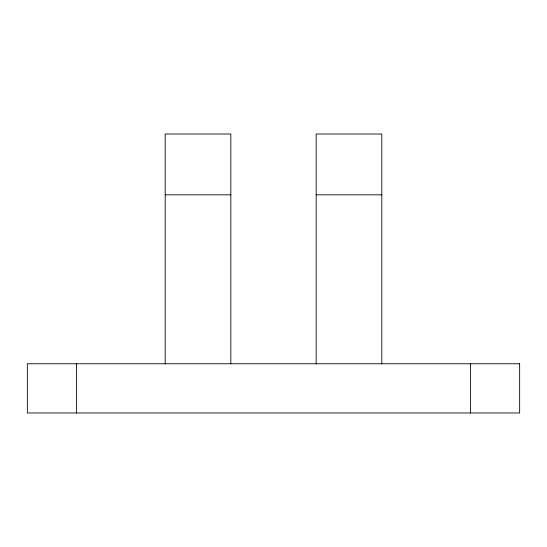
<?xml version="1.0" encoding="UTF-8"?>
<svg xmlns="http://www.w3.org/2000/svg" width="547" height="547" viewBox="0 0 547 547"><rect width="100%" height="100%" fill="white"/><g stroke="black" fill="none" stroke-linecap="round" stroke-linejoin="round"><path stroke-width="0.82" d="M165.194 194.828L230.834 194.828M316.166 194.828L381.806 194.828M470.42 363.755L470.42 412.985M381.806 363.755L381.806 134.015L316.166 134.015L316.166 363.755M230.834 363.755L230.834 134.015L165.194 134.015L165.194 363.755M76.58 363.755L76.58 412.985M519.65 363.755L27.35 363.755L27.35 412.985L519.65 412.985L519.65 363.755"/></g></svg>
